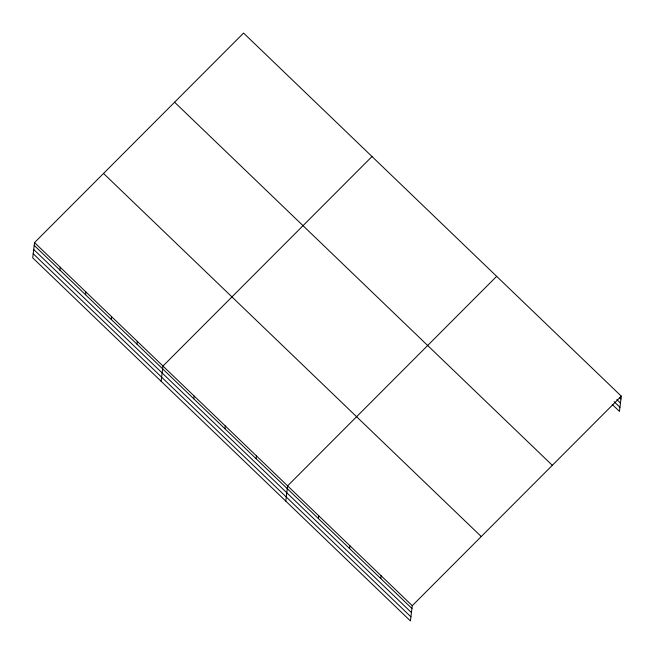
<?xml version="1.0" encoding="UTF-8"?>
<svg xmlns="http://www.w3.org/2000/svg" width="654" height="654" viewBox="0 0 654 654"><rect width="100%" height="100%" fill="white"/><g stroke="black" fill="none" stroke-linecap="round" stroke-linejoin="round"><path stroke-width="0.98" d="M34.548 242.593L32.7 257.831L410.426 620.932L412.265 605.694L621.3 396.169L243.574 33.068L34.548 242.593L412.265 605.694M59.89 270.077L60.225 267.282M85.576 294.774L85.911 291.97M111.262 319.463L111.597 316.667M136.948 344.151L137.283 341.355M161.129 381.282L162.969 366.044L372.003 156.527M193.797 398.801L194.132 395.997M224.951 428.754L225.295 425.958M256.115 458.716L256.458 455.912M285.773 501.103L287.621 485.865L496.648 276.348M318.441 518.622L318.784 515.826M349.604 548.575L349.939 545.779M380.767 578.537L381.102 575.733M621.3 396.169L619.452 411.407L612.209 404.442M619.51 397.575L620.965 398.973M616.845 399.594L620.466 403.077M614.155 401.728L619.951 407.303M174.593 102.212L552.319 465.313M103.528 173.449L481.246 536.55M34.204 245.389L411.93 608.49M33.706 249.493L411.431 612.594M33.199 253.727L410.916 616.828"/></g></svg>
